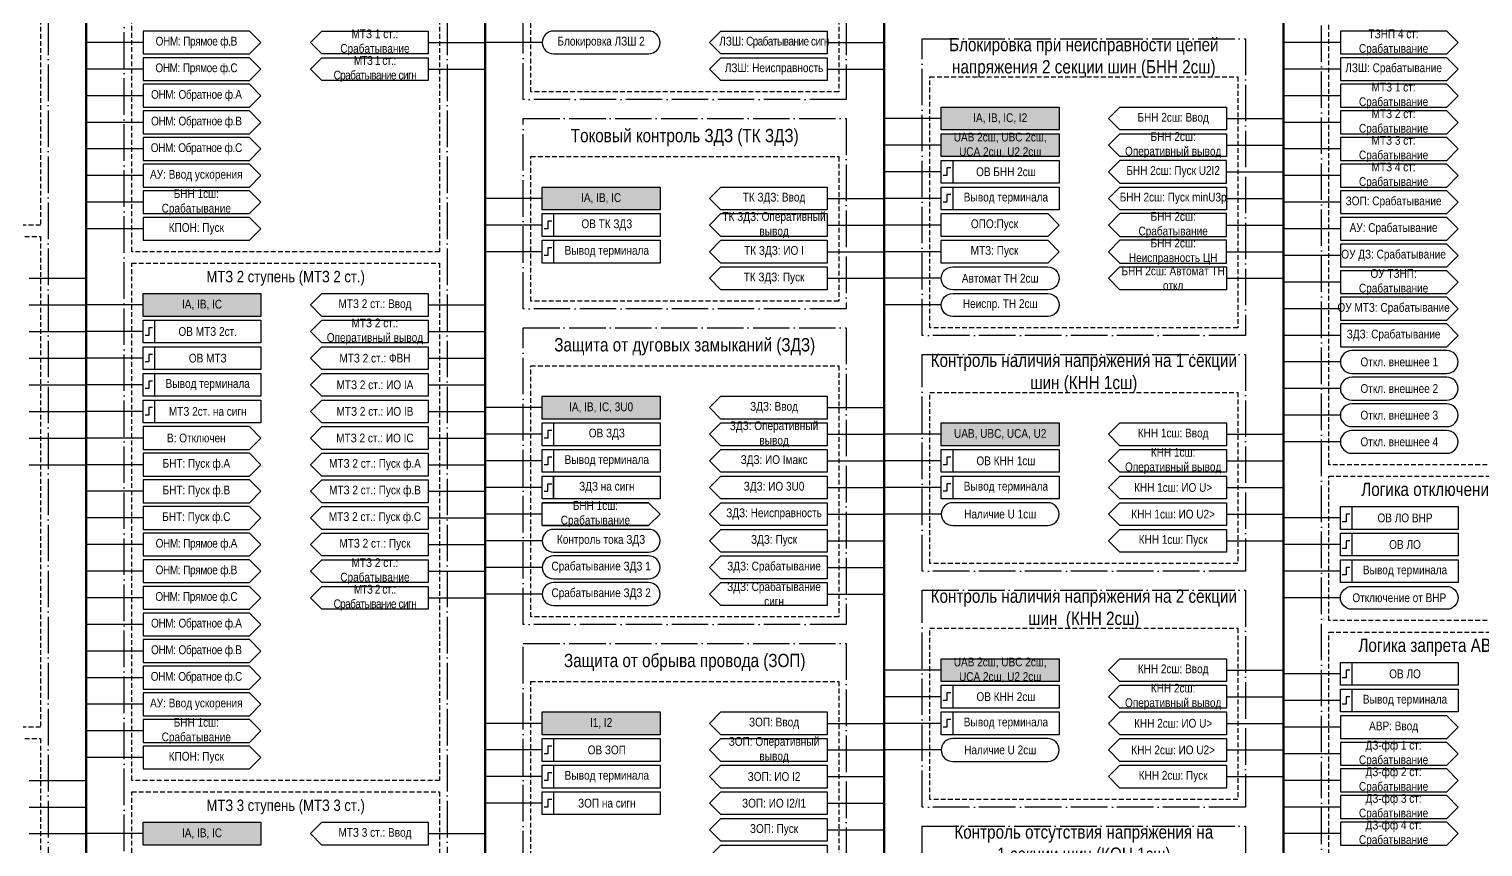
# Model space of a CAD drawing. Header units: millimetres. Extents: x 0 to 1150, y 0 to 1104.
# Drawn here: x 300 to 682.5, y 701.5 to 916.5 of the extents above; entities that cross this region are included whole.
import ezdxf

# ---------------------------------------------------------------- set-up
doc = ezdxf.new("R2010")
doc.units = ezdxf.units.MM
doc.linetypes.add('ACAD_ISO04W100', pattern=[30, 24, -3, 0, -3])
doc.linetypes.add('штриховая2', pattern=[0.375, 0.25, -0.125])
doc.layers.add('TEXT', color=7, linetype='Continuous', lineweight=25)
doc.styles.add('2.5_Gost_RD', font='ARIALN.TTF', dxfattribs={"height": 2.5})
doc.styles.add('3.5_Gost_RD', font='ARIALN.TTF', dxfattribs={"height": 3.5})

msp = doc.modelspace()

# ---------------------------------------------------------------- hatches: boundary and pattern name
at = {"ltscale": 100, "true_color": 0xf7941d}
h = msp.add_hatch(color=30, dxfattribs=at)
h.dxf.hatch_style = 1
h.paths.add_polyline_path([(540, 896), (571, 896), (571, 890), (540, 890)])
h = msp.add_hatch(color=30, dxfattribs=at)
h.dxf.hatch_style = 1
h.paths.add_polyline_path([(540, 889), (571, 889), (571, 883), (540, 883)])
h = msp.add_hatch(color=30, dxfattribs=at)
h.dxf.hatch_style = 1
h.paths.add_polyline_path([(435, 875), (466, 875), (466, 869), (435, 869)])
h = msp.add_hatch(color=30, dxfattribs=at)
h.dxf.hatch_style = 1
h.paths.add_polyline_path([(330, 847), (361, 847), (361, 841), (330, 841)])
h = msp.add_hatch(color=30, dxfattribs=at)
h.dxf.hatch_style = 1
h.paths.add_polyline_path([(435, 820), (466, 820), (466, 814), (435, 814)])
h = msp.add_hatch(color=30, dxfattribs=at)
h.dxf.hatch_style = 1
h.paths.add_polyline_path([(540, 813), (571, 813), (571, 807), (540, 807)])
h = msp.add_hatch(color=30, dxfattribs=at)
h.dxf.hatch_style = 1
h.paths.add_polyline_path([(540, 751), (571, 751), (571, 745), (540, 745)])
h = msp.add_hatch(color=30, dxfattribs=at)
h.dxf.hatch_style = 1
h.paths.add_polyline_path([(435, 737), (466, 737), (466, 731), (435, 731)])
h = msp.add_hatch(color=30, dxfattribs=at)
h.dxf.hatch_style = 1
h.paths.add_polyline_path([(330, 708), (361, 708), (361, 702), (330, 702)])

# ---------------------------------------------------------------- linework, layer by layer
at = {"lineweight": 100, "ltscale": 100}
for p, q in [((315, 1009), (315, 39)), ((420, 1009), (420, 39)), ((525, 1009), (525, 39)), ((630, 1009), (630, 39))]:
    msp.add_line(p, q, dxfattribs=at)
at = {"ltscale": 100}
for p, q in [((330, 913), (315, 913)), ((405, 913), (420, 913)), ((435, 913), (420, 913)), ((510, 913), (525, 913)), ((645, 913), (630, 913)), ((330, 906), (315, 906)), ((405, 906), (420, 906)), ((510, 906), (525, 906)), ((645, 906), (630, 906)), ((330, 899), (315, 899)), ((645, 899), (630, 899)), ((330, 892), (315, 892)), ((540, 893), (525, 893)), ((615, 893), (630, 893)), ((645, 892), (630, 892)), ((330, 885), (315, 885)), ((540, 886), (525, 886)), ((615, 886), (630, 886)), ((645, 885), (630, 885)), ((330, 878), (315, 878)), ((540, 879), (525, 879)), ((615, 879), (630, 879)), ((645, 878), (630, 878)), ((330, 871), (315, 871)), ((435, 872), (420, 872)), ((510, 872), (525, 872)), ((540, 872), (525, 872)), ((615, 872), (630, 872)), ((645, 871), (630, 871)), ((435, 865), (420, 865)), ((510, 865), (525, 865)), ((540, 865), (525, 865)), ((615, 865), (630, 865)), ((330, 864), (315, 864)), ((645, 864), (630, 864)), ((435, 858), (420, 858)), ((510, 858), (525, 858)), ((540, 858), (525, 858)), ((615, 858), (630, 858)), ((645, 857), (630, 857)), ((300, 851), (315, 851)), ((510, 851), (525, 851)), ((540, 851), (525, 851)), ((615, 851), (630, 851)), ((645, 850), (630, 850)), ((300, 844), (315, 844)), ((330, 844), (315, 844)), ((405, 844), (420, 844)), ((540, 844), (525, 844)), ((645, 843), (630, 843)), ((300, 837), (315, 837)), ((330, 837), (315, 837)), ((405, 837), (420, 837)), ((645, 836), (630, 836)), ((300, 830), (315, 830)), ((330, 830), (315, 830)), ((405, 830), (420, 830)), ((645, 829), (630, 829)), ((300, 823), (315, 823)), ((330, 823), (315, 823)), ((405, 823), (420, 823)), ((645, 822), (630, 822)), ((300, 816), (315, 816)), ((330, 816), (315, 816)), ((405, 816), (420, 816)), ((435, 817), (420, 817)), ((510, 817), (525, 817)), ((645, 815), (630, 815)), ((300, 809), (315, 809)), ((330, 809), (315, 809)), ((405, 809), (420, 809)), ((435, 810), (420, 810)), ((510, 810), (525, 810)), ((540, 810), (525, 810)), ((615, 810), (630, 810)), ((645, 808), (630, 808)), ((300, 802), (315, 802)), ((330, 802), (315, 802)), ((405, 802), (420, 802)), ((435, 803), (420, 803)), ((510, 803), (525, 803)), ((540, 803), (525, 803)), ((615, 803), (630, 803)), ((435, 796), (420, 796)), ((510, 796), (525, 796)), ((540, 796), (525, 796)), ((615, 796), (630, 796)), ((330, 795), (315, 795)), ((405, 795), (420, 795)), ((330, 788), (315, 788)), ((405, 788), (420, 788)), ((435, 789), (420, 789)), ((510, 789), (525, 789)), ((540, 789), (525, 789)), ((615, 789), (630, 789)), ((645, 788), (630, 788)), ((330, 781), (315, 781)), ((405, 781), (420, 781)), ((435, 782), (420, 782)), ((510, 782), (525, 782)), ((615, 782), (630, 782)), ((645, 781), (630, 781)), ((330, 774), (315, 774)), ((405, 774), (420, 774)), ((435, 775), (420, 775)), ((510, 775), (525, 775)), ((645, 774), (630, 774)), ((330, 767), (315, 767)), ((405, 767), (420, 767)), ((435, 768), (420, 768)), ((510, 768), (525, 768)), ((645, 767), (630, 767)), ((330, 760), (315, 760)), ((330, 753), (315, 753)), ((330, 746), (315, 746)), ((537, 748), (525, 748)), ((540, 748), (525, 748)), ((615, 748), (630, 748)), ((645, 747), (630, 747)), ((330, 739), (315, 739)), ((540, 741), (525, 741)), ((615, 741), (630, 741)), ((645, 740), (630, 740)), ((330, 732), (315, 732)), ((435, 734), (420, 734)), ((510, 734), (525, 734)), ((540, 734), (525, 734)), ((615, 734), (630, 734)), ((645, 733), (630, 733)), ((435, 727), (420, 727)), ((510, 727), (525, 727)), ((540, 727), (525, 727)), ((615, 727), (630, 727)), ((330, 725), (315, 725)), ((645, 726), (630, 726)), ((435, 720), (420, 720)), ((510, 720), (525, 720)), ((615, 720), (630, 720)), ((300, 719), (315, 719)), ((645, 719), (630, 719)), ((300, 712), (315, 712)), ((435, 713), (420, 713)), ((510, 713), (525, 713)), ((645, 712), (630, 712)), ((300, 705), (315, 705)), ((330, 705), (315, 705)), ((405, 705), (420, 705)), ((510, 706), (525, 706)), ((645, 705), (630, 705))]:
    msp.add_line(p, q, dxfattribs=at)
at = {"color": 251, "linetype": 'ACAD_ISO04W100', "lineweight": 30, "ltscale": 0.4, "true_color": 0x58595b}
for points in [[(220, 1004), (305, 1004), (305, 215), (220, 215)], [(325, 1004), (410, 1004), (410, 47), (325, 47)], [(430, 1004), (515, 1004), (515, 898), (430, 898)], [(640, 1004), (725, 1004), (725, 557), (640, 557)], [(535, 914), (620, 914), (620, 836), (535, 836)], [(430, 893), (515, 893), (515, 843), (430, 843)], [(430, 838), (515, 838), (515, 760), (430, 760)], [(535, 831), (620, 831), (620, 774), (535, 774)], [(535, 769), (620, 769), (620, 712), (535, 712)], [(430, 755), (515, 755), (515, 684), (430, 684)], [(535, 707), (620, 707), (620, 650), (535, 650)]]:
    msp.add_lwpolyline(points, close=True, dxfattribs=at)
at = {"linetype": 'штриховая2', "ltscale": 5}
for points in [[(222, 994), (303, 994), (303, 865), (222, 865)], [(327, 994), (408, 994), (408, 858), (327, 858)], [(432, 994), (513, 994), (513, 900), (432, 900)], [(642, 994), (723, 994), (723, 802), (642, 802)], [(537, 904), (618, 904), (618, 838), (537, 838)], [(432, 883), (513, 883), (513, 845), (432, 845)], [(222, 862), (303, 862), (303, 733), (222, 733)], [(327, 855), (408, 855), (408, 719), (327, 719)], [(432, 828), (513, 828), (513, 762), (432, 762)], [(537, 821), (618, 821), (618, 776), (537, 776)], [(642, 799), (723, 799), (723, 761), (642, 761)], [(537, 759), (618, 759), (618, 714), (537, 714)], [(642, 758), (723, 758), (723, 559), (642, 559)], [(432, 745), (513, 745), (513, 686), (432, 686)], [(222, 730), (303, 730), (303, 601), (222, 601)], [(327, 716), (408, 716), (408, 580), (327, 580)]]:
    msp.add_lwpolyline(points, close=True, dxfattribs=at)
at = {"ltscale": 100}
for points in [[(361, 913), (358, 916), (330, 916), (330, 910), (358, 910), (361, 913)], [(676, 913), (673, 916), (645, 916), (645, 910), (673, 910), (676, 913)], [(361, 906), (358, 909), (330, 909), (330, 903), (358, 903), (361, 906)], [(676, 906), (673, 909), (645, 909), (645, 903), (673, 903), (676, 906)], [(361, 899), (358, 902), (330, 902), (330, 896), (358, 896), (361, 899)], [(676, 899), (673, 902), (645, 902), (645, 896), (673, 896), (676, 899)], [(361, 892), (358, 895), (330, 895), (330, 889), (358, 889), (361, 892)], [(676, 892), (673, 895), (645, 895), (645, 889), (673, 889), (676, 892)], [(361, 885), (358, 888), (330, 888), (330, 882), (358, 882), (361, 885)], [(676, 885), (673, 888), (645, 888), (645, 882), (673, 882), (676, 885)], [(361, 878), (358, 881), (330, 881), (330, 875), (358, 875), (361, 878)], [(676, 878), (673, 881), (645, 881), (645, 875), (673, 875), (676, 878)], [(361, 871), (358, 874), (330, 874), (330, 868), (358, 868), (361, 871)], [(676, 871), (673, 874), (645, 874), (645, 868), (673, 868), (676, 871)], [(361, 864), (358, 867), (330, 867), (330, 861), (358, 861), (361, 864)], [(540, 868), (568, 868), (571, 865), (568, 862), (540, 862), (540, 868)], [(676, 864), (673, 867), (645, 867), (645, 861), (673, 861), (676, 864)], [(540, 861), (568, 861), (571, 858), (568, 855), (540, 855), (540, 861)], [(676, 857), (673, 860), (645, 860), (645, 854), (673, 854), (676, 857)], [(676, 850), (673, 853), (645, 853), (645, 847), (673, 847), (676, 850)], [(676, 843), (673, 846), (645, 846), (645, 840), (673, 840), (676, 843)], [(676, 836), (673, 839), (645, 839), (645, 833), (673, 833), (676, 836)], [(405, 827), (377, 827), (374, 830), (377, 833), (405, 833), (405, 827), (377, 827), (374, 830), (377, 833), (405, 833)], [(361, 809), (358, 812), (330, 812), (330, 806), (358, 806), (361, 809)], [(361, 802), (358, 805), (330, 805), (330, 799), (358, 799), (361, 802)], [(361, 795), (358, 798), (330, 798), (330, 792), (358, 792), (361, 795)], [(361, 788), (358, 791), (330, 791), (330, 785), (358, 785), (361, 788)], [(361, 781), (358, 784), (330, 784), (330, 778), (358, 778), (361, 781)], [(361, 774), (358, 777), (330, 777), (330, 771), (358, 771), (361, 774)], [(361, 767), (358, 770), (330, 770), (330, 764), (358, 764), (361, 767)], [(361, 760), (358, 763), (330, 763), (330, 757), (358, 757), (361, 760)], [(361, 753), (358, 756), (330, 756), (330, 750), (358, 750), (361, 753)], [(361, 746), (358, 749), (330, 749), (330, 743), (358, 743), (361, 746)], [(361, 739), (358, 742), (330, 742), (330, 736), (358, 736), (361, 739)], [(361, 732), (358, 735), (330, 735), (330, 729), (358, 729), (361, 732)], [(676, 733), (673, 736), (645, 736), (645, 730), (673, 730), (676, 733)], [(361, 725), (358, 728), (330, 728), (330, 722), (358, 722), (361, 725)], [(676, 726), (673, 729), (645, 729), (645, 723), (673, 723), (676, 726)], [(479, 720), (482, 723), (510, 723), (510, 717), (482, 717), (479, 720)], [(676, 719), (673, 722), (645, 722), (645, 716), (673, 716), (676, 719)], [(479, 713), (482, 716), (510, 716), (510, 710), (482, 710), (479, 713)], [(676, 712), (673, 715), (645, 715), (645, 709), (673, 709), (676, 712)], [(479, 706), (482, 709), (510, 709), (510, 703), (482, 703), (479, 706)], [(676, 705), (673, 708), (645, 708), (645, 702), (673, 702), (676, 705)], [(479, 699), (482, 702), (510, 702), (510, 696), (482, 696), (479, 699)]]:
    msp.add_lwpolyline(points, dxfattribs=at)
for points in [[(405, 916), (405, 910), (377, 910), (374, 913), (377, 916)], [(510, 916), (510, 910), (482, 910), (479, 913), (482, 916)], [(405, 909), (405, 903), (377, 903), (374, 906), (377, 909)], [(510, 909), (510, 903), (482, 903), (479, 906), (482, 909)], [(540, 896), (571, 896), (571, 890), (540, 890)], [(615, 890), (587, 890), (584, 893), (587, 896), (615, 896)], [(540, 889), (571, 889), (571, 883), (540, 883)], [(615, 883), (587, 883), (584, 886), (587, 889), (615, 889)], [(540, 882), (543, 882), (543, 876), (540, 876)], [(540, 882), (571, 882), (571, 876), (540, 876)], [(587, 876), (615, 876), (615, 882), (587, 882), (584, 879)], [(435, 875), (466, 875), (466, 869), (435, 869)], [(482, 875), (510, 875), (510, 869), (482, 869), (479, 872)], [(540, 875), (571, 875), (571, 869), (540, 869)], [(540, 875), (543, 875), (543, 869), (540, 869)], [(584, 872), (587, 875), (615, 875), (615, 869), (587, 869)], [(435, 868), (438, 868), (438, 862), (435, 862)], [(435, 868), (466, 868), (466, 862), (435, 862)], [(510, 862), (482, 862), (479, 865), (482, 868), (510, 868)], [(587, 862), (615, 862), (615, 868), (587, 868), (584, 865)], [(435, 861), (466, 861), (466, 855), (435, 855)], [(435, 861), (438, 861), (438, 855), (435, 855)], [(479, 858), (482, 861), (510, 861), (510, 855), (482, 855)], [(587, 855), (615, 855), (615, 861), (587, 861), (584, 858)], [(482, 854), (510, 854), (510, 848), (482, 848), (479, 851)], [(615, 848), (587, 848), (584, 851), (587, 854), (615, 854)], [(330, 847), (361, 847), (361, 841), (330, 841)], [(405, 847), (405, 841), (377, 841), (374, 844), (377, 847)], [(330, 840), (333, 840), (333, 834), (330, 834)], [(330, 840), (361, 840), (361, 834), (330, 834)], [(405, 840), (405, 834), (377, 834), (374, 837), (377, 840)], [(330, 833), (333, 833), (333, 827), (330, 827)], [(330, 833), (361, 833), (361, 827), (330, 827)], [(330, 826), (333, 826), (333, 820), (330, 820)], [(330, 826), (361, 826), (361, 820), (330, 820)], [(405, 826), (405, 820), (377, 820), (374, 823), (377, 826)], [(330, 819), (333, 819), (333, 813), (330, 813)], [(330, 819), (361, 819), (361, 813), (330, 813)], [(405, 819), (405, 813), (377, 813), (374, 816), (377, 819)], [(435, 820), (466, 820), (466, 814), (435, 814)], [(482, 820), (510, 820), (510, 814), (482, 814), (479, 817)], [(405, 812), (405, 806), (377, 806), (374, 809), (377, 812)], [(435, 813), (438, 813), (438, 807), (435, 807)], [(435, 813), (466, 813), (466, 807), (435, 807)], [(510, 807), (482, 807), (479, 810), (482, 813), (510, 813)], [(540, 813), (571, 813), (571, 807), (540, 807)], [(615, 813), (615, 807), (587, 807), (584, 810), (587, 813)], [(405, 805), (405, 799), (377, 799), (374, 802), (377, 805)], [(435, 806), (466, 806), (466, 800), (435, 800)], [(435, 806), (438, 806), (438, 800), (435, 800)], [(482, 806), (510, 806), (510, 800), (482, 800), (479, 803)], [(540, 806), (543, 806), (543, 800), (540, 800)], [(540, 806), (571, 806), (571, 800), (540, 800)], [(615, 806), (615, 800), (587, 800), (584, 803), (587, 806)], [(405, 798), (405, 792), (377, 792), (374, 795), (377, 798)], [(435, 799), (438, 799), (438, 793), (435, 793)], [(438, 799), (466, 799), (466, 793), (438, 793)], [(482, 799), (510, 799), (510, 793), (482, 793), (479, 796)], [(540, 799), (543, 799), (543, 793), (540, 793)], [(540, 799), (571, 799), (571, 793), (540, 793)], [(587, 799), (615, 799), (615, 793), (587, 793), (584, 796)], [(479, 789), (482, 792), (510, 792), (510, 786), (482, 786)], [(587, 792), (615, 792), (615, 786), (587, 786), (584, 789)], [(405, 791), (405, 785), (377, 785), (374, 788), (377, 791)], [(645, 791), (676, 791), (676, 785), (645, 785)], [(645, 791), (648, 791), (648, 785), (645, 785)], [(482, 785), (510, 785), (510, 779), (482, 779), (479, 782)], [(587, 785), (615, 785), (615, 779), (587, 779), (584, 782)], [(405, 784), (405, 778), (377, 778), (374, 781), (377, 784)], [(645, 784), (648, 784), (648, 778), (645, 778)], [(645, 784), (676, 784), (676, 778), (645, 778)], [(405, 777), (405, 771), (377, 771), (374, 774), (377, 777)], [(482, 778), (510, 778), (510, 772), (482, 772), (479, 775)], [(645, 777), (648, 777), (648, 771), (645, 771)], [(645, 777), (676, 777), (676, 771), (645, 771)], [(405, 770), (405, 764), (377, 764), (374, 767), (377, 770)], [(482, 771), (510, 771), (510, 765), (482, 765), (479, 768)], [(540, 751), (571, 751), (571, 745), (540, 745)], [(615, 751), (615, 745), (587, 745), (584, 748), (587, 751)], [(645, 750), (676, 750), (676, 744), (645, 744)], [(645, 750), (648, 750), (648, 744), (645, 744)], [(540, 744), (543, 744), (543, 738), (540, 738)], [(540, 744), (571, 744), (571, 738), (540, 738)], [(615, 744), (615, 738), (587, 738), (584, 741), (587, 744)], [(645, 743), (648, 743), (648, 737), (645, 737)], [(645, 743), (676, 743), (676, 737), (645, 737)], [(435, 737), (466, 737), (466, 731), (435, 731)], [(510, 737), (510, 731), (482, 731), (479, 734), (482, 737)], [(540, 737), (543, 737), (543, 731), (540, 731)], [(540, 737), (571, 737), (571, 731), (540, 731)], [(587, 737), (615, 737), (615, 731), (587, 731), (584, 734)], [(435, 730), (438, 730), (438, 724), (435, 724)], [(435, 730), (466, 730), (466, 724), (435, 724)], [(510, 730), (510, 724), (482, 724), (479, 727), (482, 730)], [(587, 730), (615, 730), (615, 724), (587, 724), (584, 727)], [(435, 723), (466, 723), (466, 717), (435, 717)], [(435, 723), (438, 723), (438, 717), (435, 717)], [(587, 723), (615, 723), (615, 717), (587, 717), (584, 720)], [(435, 716), (438, 716), (438, 710), (435, 710)], [(435, 716), (466, 716), (466, 710), (435, 710)], [(330, 708), (361, 708), (361, 702), (330, 702)], [(405, 708), (405, 702), (377, 702), (374, 705), (377, 708)]]:
    msp.add_lwpolyline(points, close=True, dxfattribs=at)
for points in [[(438, 910), (463, 910, 1), (463, 916), (438, 916, 1)], [(543, 848, -1), (543, 854), (568, 854, -1), (568, 848)], [(543, 841, -1), (543, 847), (568, 847, -1), (568, 841)], [(648, 826), (673, 826, 1), (673, 832), (648, 832, 1)], [(648, 819), (673, 819, 1), (673, 825), (648, 825, 1)], [(648, 812), (673, 812, 1), (673, 818), (648, 818, 1)], [(648, 805), (673, 805, 1), (673, 811), (648, 811, 1)], [(543, 786), (568, 786, 1), (568, 792), (543, 792, 1)], [(438, 779), (463, 779, 1), (463, 785), (438, 785, 1)], [(438, 772), (463, 772, 1), (463, 778), (438, 778, 1)], [(438, 765), (463, 765, 1), (463, 771), (438, 771, 1)], [(648, 764, -1), (648, 770), (673, 770, -1), (673, 764)], [(543, 724), (568, 724, 1), (568, 730), (543, 730, 1)]]:
    msp.add_lwpolyline(points, format="xyb", close=True, dxfattribs=at)
at = {"lineweight": 30, "ltscale": 100}
for points in [[(542.5, 880), (541.5, 880), (541.5, 878), (540.5, 878)], [(542.5, 873), (541.5, 873), (541.5, 871), (540.5, 871)], [(437.5, 866), (436.5, 866), (436.5, 864), (435.5, 864)], [(437.5, 859), (436.5, 859), (436.5, 857), (435.5, 857)], [(332.5, 838), (331.5, 838), (331.5, 836), (330.5, 836)], [(332.5, 831), (331.5, 831), (331.5, 829), (330.5, 829)], [(332.5, 824), (331.5, 824), (331.5, 822), (330.5, 822)], [(332.5, 817), (331.5, 817), (331.5, 815), (330.5, 815)], [(437.5, 811), (436.5, 811), (436.5, 809), (435.5, 809)], [(437.5, 804), (436.5, 804), (436.5, 802), (435.5, 802)], [(542.5, 804), (541.5, 804), (541.5, 802), (540.5, 802)], [(435.5, 795), (436.5, 795), (436.5, 797), (437.5, 797)], [(542.5, 797), (541.5, 797), (541.5, 795), (540.5, 795)], [(647.5, 789), (646.5, 789), (646.5, 787), (645.5, 787)], [(647.5, 782), (646.5, 782), (646.5, 780), (645.5, 780)], [(647.5, 775), (646.5, 775), (646.5, 773), (645.5, 773)], [(647.5, 748), (646.5, 748), (646.5, 746), (645.5, 746)], [(542.5, 742), (541.5, 742), (541.5, 740), (540.5, 740)], [(647.5, 741), (646.5, 741), (646.5, 739), (645.5, 739)], [(542.5, 735), (541.5, 735), (541.5, 733), (540.5, 733)], [(437.5, 728), (436.5, 728), (436.5, 726), (435.5, 726)], [(437.5, 721), (436.5, 721), (436.5, 719), (435.5, 719)], [(437.5, 714), (436.5, 714), (436.5, 712), (435.5, 712)]]:
    msp.add_lwpolyline(points, dxfattribs=at)
at = {"layer": 'TEXT', "ltscale": 100}
msp.add_lwpolyline([(435, 786), (463, 786), (466, 789), (463, 792), (435, 792), (463, 792), (466, 789), (463, 786), (435, 786), (435, 792)], dxfattribs=at)

# ---------------------------------------------------------------- texts
at = {"ltscale": 100, "char_height": 2.3, "attachment_point": 5, "style": '2.5_Gost_RD'}
for s, insert, width in [('МТЗ 1 ст.: Срабатывание ', (391, 913), 28), ('{\\T0.9;МТЗ 1 ст.: Срабатывание сигн}', (391, 906), 28), ('БНН 2сш: Ввод', (601, 893), 28), ('БНН 2сш: Оперативный вывод', (601, 886), 28), ('БНН 2сш: Пуск U2I2', (601, 879), 28), ('БНН 2сш: Пуск minU3p', (601, 872), 28), ('БНН 2сш: Срабатывание', (601, 865), 28), ('КПОН: Пуск', (344, 864), 28), ('БНН 2сш: Неисправность ЦН', (601, 858), 28), ('БНН 2сш: Автомат ТН откл', (601, 851), 28), ('Автомат ТН 2сш', (555.5, 851), 31), ('МТЗ 2 ст.: Ввод', (391, 844), 28), ('МТЗ 2 ст.: Оперативный вывод', (391, 837), 28), ('МТЗ 2 ст.: ФВН', (391, 830), 28), ('Вывод терминала', (347, 823), 28), ('МТЗ 2 ст.: ИО IА', (391, 823), 28), ('МТЗ 2ст. на сигн', (347, 816), 28), ('МТЗ 2 ст.: ИО IВ', (391, 816), 28), ('КНН 1сш: Ввод', (601, 810), 28), ('МТЗ 2 ст.: ИО IС', (391, 809), 28), ('МТЗ 2 ст.: Пуск ф.А', (391, 802), 28), ('КНН 1сш: Оперативный вывод', (601, 803), 28), ('МТЗ 2 ст.: Пуск ф.В', (391, 795), 28), ('КНН 1сш: ИО U>', (601, 796), 28), ('МТЗ 2 ст.: Пуск ф.С', (391, 788), 28), ('КНН 1сш: ИО U2>', (601, 789), 28), ('МТЗ 2 ст.: Пуск', (391, 781), 28), ('КНН 1сш: Пуск', (601, 782), 28), ('МТЗ 2 ст.: Срабатывание ', (391, 774), 28), ('{\\T0.9;МТЗ 2 ст.: Срабатывание сигн}', (391, 767), 28), ('КНН 2сш: Ввод', (601, 748), 28), ('КНН 2сш: Оперативный вывод', (601, 741), 28), ('КНН 2сш: ИО U>', (601, 734), 28), ('КНН 2сш: ИО U2>', (601, 727), 28), ('КПОН: Пуск', (344, 725), 28), ('КНН 2сш: Пуск', (601, 720), 28), ('МТЗ 3 ст.: Ввод', (391, 705), 28)]:
    msp.add_mtext(s, dxfattribs=dict(at, insert=insert, width=width))
at = {"color": 30, "ltscale": 100, "attachment_point": 5, "style": '3.5_Gost_RD'}
for s, insert, char_height, width in [('\\pt108.5;Блокировка при неисправности цепей напряжения 2 секции шин (БНН 2сш)', (577.5, 909), 3.5, 85), ('\\pt108.5;Токовый контроль ЗДЗ (ТК ЗДЗ)', (472.5, 888), 3.5, 85), ('{\\C30;\\c1938679;МТЗ 2 ступень (МТЗ 2 ст.)}', (367.5, 851), 3, 81), ('\\pt108.5;Защита от дуговых замыканий (ЗДЗ)', (472.5, 833), 3.5, 85), ('Контроль наличия напряжения на 1 секции шин (КНН 1сш)', (577.5, 826), 3.5, 85), ('Логика отключения ВНР (ЛО ВНР)', (682.5, 795), 3.5, 81), ('Контроль наличия напряжения на 2 секции шин  (КНН 2сш)', (577.5, 764), 3.5, 85), ('Логика запрета АВР ЛО (ЗАВР ЛО)', (682.5, 754), 3.5, 81), ('Защита от обрыва провода (ЗОП)', (472.5, 750), 3.5, 85), ('{\\C30;\\c1938679;МТЗ 3 ступень (МТЗ 3 ст.)}', (367.5, 712), 3, 81), ('Контроль отсутствия напряжения на \\P1 секции шин (КОН 1сш)', (577.5, 702), 3.5, 85)]:
    msp.add_mtext(s, dxfattribs=dict(at, insert=insert, char_height=char_height, width=width))
at = {"layer": 'TEXT', "ltscale": 100, "char_height": 2.3, "attachment_point": 5, "style": '2.5_Gost_RD'}
for s, insert, width in [('{\\T0.95;ОНМ: Прямое ф.В}', (344, 913), 28), ('Блокировка ЛЗШ 2', (450.5, 913), 31), ('ЛЗШ{\\T0.9;: Срабатывание сигн}', (496, 913), 28), ('\\A1;ТЗНП 4 ст: {\\A0;Срабатывание}', (659, 913), 28), ('{\\T0.95;ОНМ: Прямое ф.С}', (344, 906), 28), ('ЛЗШ: Неисправность', (496, 906), 28), ('ЛЗШ: Срабатывание', (659, 906), 28), ('{\\T0.95;ОНМ: Обратное ф.А}', (344, 899), 28), ('\\A1;МТЗ 1 ст: Срабатывание', (659, 899), 28), ('\\A1;МТЗ 2 ст: Срабатывание', (659, 892), 28), ('{\\T0.95;ОНМ: Обратное ф.В}', (344, 892), 28), ('\\A1;МТЗ 3 ст: Срабатывание', (659, 885), 28), ('{\\T0.95;ОНМ: Обратное ф.С}', (344, 885), 28), ('ОВ БНН 2сш', (557, 879), 28), ('\\A1;МТЗ 4 ст: Срабатывание', (659, 878), 28), ('АУ: Ввод ускорения', (344, 878), 28), ('БНН 1сш: Срабатывание', (344, 871), 28), ('ТК ЗДЗ: Ввод', (496, 872), 28), ('ЗОП: Срабатывание', (659, 871), 28), ('ТК ЗДЗ: Оперативный вывод', (496, 865), 28), ('АУ: Срабатывание', (659, 864), 28), ('ОУ ДЗ: Срабатывание ', (659, 857), 28), ('ОУ ТЗНП: Срабатывание ', (659, 850), 28), ('IA, IB, IC', (345.5, 844), 31), ('ОУ МТЗ: Срабатывание ', (659, 843), 28), ('ОВ МТЗ 2ст.', (347, 837), 28), ('ЗДЗ: Срабатывание ', (659, 836), 28), ('ОВ МТЗ', (347, 830), 28), ('Откл. внешнее 1', (660.5, 829), 31), ('Откл. внешнее 2', (660.5, 822), 31), ('ЗДЗ: Ввод', (496, 817), 28), ('Откл. внешнее 3', (660.5, 815), 31), ('ОВ ЗДЗ', (452, 810), 28), ('ЗДЗ: Оперативный вывод', (496, 810), 28), ('В: Отключен', (344, 809), 28), ('Откл. внешнее 4', (660.5, 808), 31), ('БНТ: Пуск ф.А', (344, 802), 28), ('Вывод терминала', (452, 803), 28), ('ЗДЗ: ИО Iмакс', (496, 803), 28), ('БНТ: Пуск ф.В', (344, 795), 28), ('ЗДЗ на сигн', (452, 796), 28), ('ЗДЗ: ИО 3U0', (496, 796), 27.9495), ('БНН 1сш: Срабатывание', (449, 789), 28), ('БНТ: Пуск ф.С', (344, 788), 28), ('ЗДЗ: Неисправность', (496, 789), 28), ('ОВ ЛО ВНР', (662, 788), 28), ('{\\T0.95;ОНМ: Прямое ф.А}', (344, 781), 28), ('{\\C256;Контроль тока ЗДЗ}', (450.5, 782), 31), ('ЗДЗ: Пуск', (496, 782), 28), ('ОВ ЛО', (662, 781), 28), ('Срабатывание ЗДЗ 1', (450.5, 775), 31), ('ЗДЗ: Срабатывание', (496, 775), 28), ('{\\T0.95;ОНМ: Прямое ф.В}', (344, 774), 28), ('Вывод терминала', (662, 774), 28), ('Срабатывание ЗДЗ 2', (450.5, 768), 31), ('ЗДЗ: Срабатывание ^Jсигн', (496, 768), 28), ('{\\T0.95;ОНМ: Прямое ф.С}', (344, 767), 28), ('Отключение от ВНР', (660.5, 767), 31), ('{\\T0.95;ОНМ: Обратное ф.А}', (344, 760), 28), ('{\\T0.95;ОНМ: Обратное ф.В}', (344, 753), 28), ('{\\T0.95;ОНМ: Обратное ф.С}', (344, 746), 28), ('ОВ ЛО', (662, 747), 28), ('АУ: Ввод ускорения', (344, 739), 28), ('Вывод терминала', (662, 740), 28), ('БНН 1сш: Срабатывание', (344, 732), 28), ('ЗОП: Ввод', (496, 734), 28), ('АВР: Ввод', (659, 733), 28), ('ЗОП: Оперативный вывод', (496, 727), 28), ('ДЗ-фф 1 ст: Срабатывание', (659, 726), 28), ('ДЗ-фф 2 ст: Срабатывание', (659, 719), 28), ('ДЗ-фф 3 ст: Срабатывание', (659, 712), 28), ('ДЗ-фф 4 ст: Срабатывание', (659, 705), 28), ('IA, IB, IC', (345.5, 705), 31)]:
    msp.add_mtext(s, dxfattribs=dict(at, insert=insert, width=width))
at = {"layer": 'TEXT', "color": 0, "ltscale": 100, "char_height": 2.3, "attachment_point": 5, "style": '2.5_Gost_RD'}
for s, insert, width in [('{\\C256;IA, IB, IC, I2}', (555.5, 893), 31), ('{\\C256;UAB 2сш, UBC 2сш, \\PUCA 2сш, U2 2сш}', (555.5, 886), 31), ('{\\C256;IA, IB, IC}', (450.5, 872), 31), ('{\\C256;Вывод терминала}', (557, 872), 28), ('{\\C256;ОВ ТК ЗДЗ}', (452, 865), 28), ('{\\C256;Вывод терминала}', (452, 858), 28), ('{\\C256;ТК ЗДЗ: ИО I}', (496, 858), 28), ('{\\C256;ТК ЗДЗ: Пуск}', (496, 851), 28), ('{\\C256;IA, IB, IC, 3U0}', (450.5, 817), 31), ('{\\C256;UAB, UBC, UCA, U2}', (555.5, 810), 31), ('{\\C256;ОВ КНН 1сш}', (557, 803), 28), ('{\\C256;Вывод терминала}', (557, 796), 28), ('{\\C256;Наличие U 1сш}', (555.5, 789), 31), ('{\\C256;UAB 2сш, UBC 2сш, \\PUCA 2сш, U2 2сш}', (555.5, 748), 31), ('{\\C256;ОВ КНН 2сш}', (557, 741), 28), ('{\\C256;I1, I2}', (450.5, 734), 31), ('{\\C256;Вывод терминала}', (557, 734), 28), ('{\\C256;ОВ ЗОП}', (452, 727), 28), ('{\\C256;Наличие U 2сш}', (555.5, 727), 31), ('{\\C256;Вывод терминала}', (452, 720), 28), ('{\\C256;ЗОП: ИО I2}', (496, 720), 28), ('{\\C256;ЗОП на сигн}', (452, 713), 28), ('{\\C256;ЗОП: ИО I2/I1}', (496, 713), 28), ('{\\C256;ЗОП: Пуск}', (496, 706), 28)]:
    msp.add_mtext(s, dxfattribs=dict(at, insert=insert, width=width))
at = {"layer": 'TEXT', "color": 6, "ltscale": 100, "char_height": 2.3, "width": 28, "attachment_point": 5, "style": '2.5_Gost_RD'}
for s, insert in [('{\\C256;ОПО:Пуск}', (554, 865)), ('{\\C256;МТЗ: Пуск}', (554, 858))]:
    msp.add_mtext(s, dxfattribs=dict(at, insert=insert))
at = {"layer": 'TEXT', "color": 1, "ltscale": 100, "insert": (555.5, 844), "char_height": 2.3, "width": 31, "attachment_point": 5, "style": '2.5_Gost_RD'}
msp.add_mtext('{\\C256;Неиспр. ТН 2сш}', dxfattribs=at)

doc.saveas('drawing.dxf')
